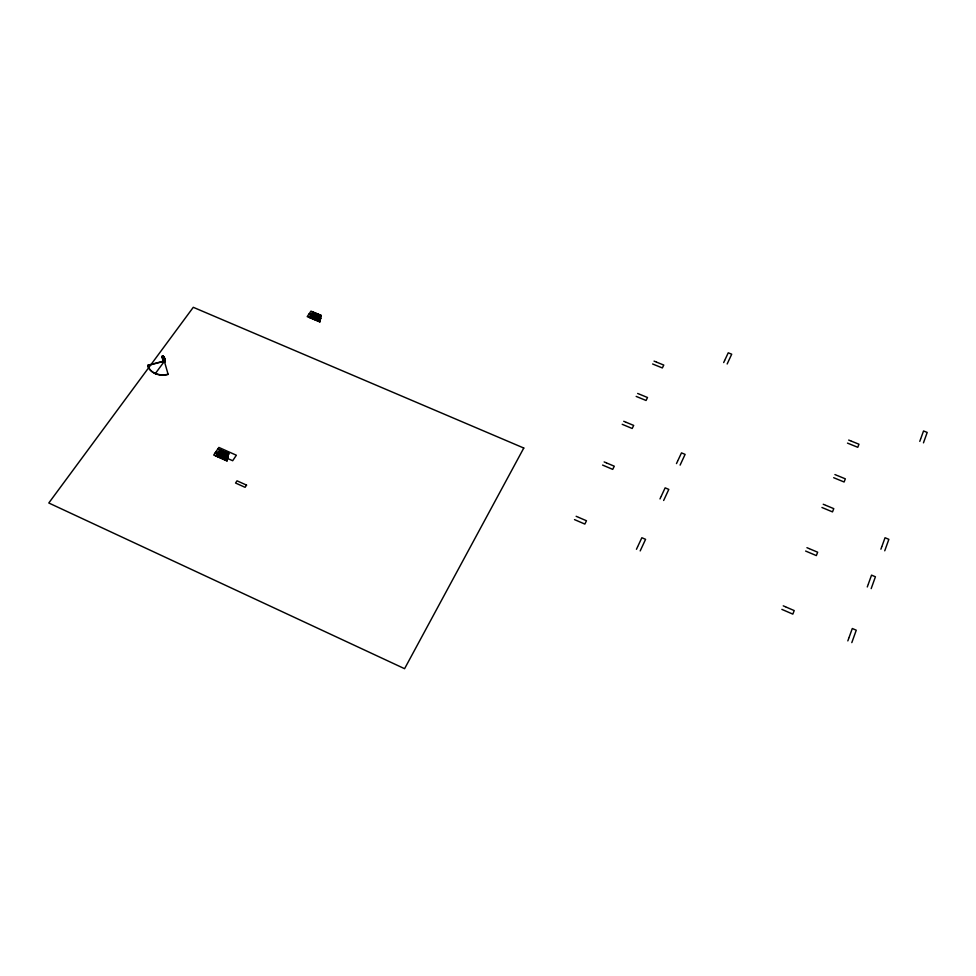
<?xml version="1.0" encoding="UTF-8"?>
<svg xmlns="http://www.w3.org/2000/svg" width="976" height="976" viewBox="0 0 976 976"><rect width="100%" height="100%" fill="white"/><g stroke="black" fill="none" stroke-linecap="round" stroke-linejoin="round"><path stroke-width="1.46" d="M851.804 642.623L856.257 630.215L852.304 628.507L848.998 637.645M871.178 588.626L875.423 576.779L871.544 575.132L868.396 583.868M884.744 550.806L888.855 539.338L885.037 537.739L881.987 546.194M923.467 442.848L927.2 432.429L923.54 430.965L920.771 438.639M847.827 640.89L848.791 638.243M867.274 586.966L868.201 584.429M880.901 549.195L881.792 546.743M919.782 441.372L920.588 439.139M640.195 550.915L645.575 539.338L641.854 537.727L637.865 546.255M663.656 500.481L668.804 489.403L665.144 487.854L661.338 496.015M680.113 465.113L685.103 454.377L681.492 452.876L677.795 460.782M727.157 363.975L731.707 354.203L728.242 352.812L724.875 360.01M636.45 549.293L637.609 546.804M659.983 498.919L661.094 496.54M676.478 463.588L677.551 461.294M723.68 362.572L724.656 360.473M223.492 458.61L224.712 456.805M225.7 455.341L226.908 453.547M317.2 320.14L318.274 318.554M319.14 317.273L320.201 315.687M224.26 458.952L225.468 457.146M226.456 455.682L227.664 453.889M317.932 320.445L318.993 318.859M319.86 317.566L320.921 315.992M225.017 459.293L226.237 457.488M227.213 456.024L228.433 454.218M318.652 320.738L319.713 319.152M225.773 459.635L226.993 457.829M228.103 456.17L218.953 452.632M319.372 321.043L320.323 319.628M226.542 459.977L227.615 458.366M312.869 318.322L313.943 316.736M314.809 315.455L315.882 313.869M219.698 456.914L220.918 455.109M221.906 453.657L223.114 451.851M313.589 318.615L314.662 317.041M315.529 315.76L316.602 314.174M220.454 457.256L221.674 455.45M222.662 453.986L223.87 452.193M314.321 318.92L315.382 317.334M316.248 316.053L317.322 314.479M221.21 457.598L222.43 455.792M223.419 454.328L224.639 452.535M315.041 319.225L316.102 317.639M316.968 316.358L318.042 314.784M221.979 457.927L223.187 456.121M224.175 454.67L225.395 452.864M315.76 319.53L316.834 317.944M317.7 316.663L318.762 315.077M222.735 458.269L223.955 456.463M224.931 455.011L226.151 453.206M316.48 319.835L317.554 318.249M318.42 316.968L319.481 315.382M310.417 314.858L320.409 319.201M312.357 312.003L321.067 315.797M217.221 452.998L227.737 457.866M218.868 452.766L218.356 453.511M310.71 317.407L311.783 315.821M312.649 314.553L313.711 312.967M217.416 455.902L218.636 454.096M219.624 452.632L220.844 450.839M164.761 359.095L164.236 359.802L162.614 359.095C161.186 353.275 162.15 359.034 164.761 359.095L164.102 356.948L162.48 356.24L164.017 361.315L163.395 361.047L161.955 356.252M163.285 361.401L164.432 360.937L163.236 361.266L163.895 361.669M164.102 356.948L165.029 359.449L164.371 359.632M155.257 373.649L164.627 361.01L164.712 362.023L164.041 361.62L164.712 362.023M162.711 355.898L162.248 356.508C163.163 357.838 164.273 356.338 162.711 355.898L163.065 357.118L162.894 356.521M162.394 356.972L162.846 356.362M163.443 356.216L163.102 357.253M164.432 360.937L163.578 357.655L164.371 357.301M163.98 358.875L164.822 361.669L163.712 357.484M216.745 455.89L227.201 460.269M310.075 317.395L320.006 321.311M220.564 450.253L228.677 453.62M311.503 315.309L320.482 318.847M164.371 361.218L147.754 365.536A17.117 13.676 -12.1 0 0 168.14 374.455L164.285 360.961L147.669 365.268A17.129 13.676 -12.1 0 0 168.067 374.198M313.43 312.454L321.128 315.455M654.054 361.12L656.128 361.962M656.592 362.157L663.778 365.073L662.35 367.94L652.615 363.987M848.693 440.066L850.889 440.957M851.377 441.152L858.965 444.226L857.782 447.301L847.485 443.116M637.657 393.462L639.768 394.328M640.232 394.511L647.515 397.513L646.051 400.477L636.181 396.415M834.919 474.556L837.14 475.471M837.64 475.666L845.338 478.838L844.106 481.998L833.675 477.703M623.725 421.29L625.848 422.169M626.324 422.364L633.692 425.426L632.18 428.476L622.212 424.316M823.232 504.263L825.476 505.19M825.977 505.397L833.772 508.642L832.504 511.888L821.951 507.496M321.019 316.029L313.357 312.564M311.612 313.101L320.116 316.663M320.665 317.908C316.261 315.297 312.735 315.175 309.026 313.979L307.208 316.639L319.872 321.958L321.141 315.382L310.966 311.124L309.16 313.784L320.543 318.481M320.616 318.139L310.856 314.199L320.592 318.274M320.36 319.433L311.417 315.419M309.673 315.956L319.457 320.067M319.957 321.543L308.916 317.066L319.933 321.69M604.156 461.929L606.316 462.844M606.804 463.051L614.282 466.211L612.721 469.371L602.582 465.076M806.932 547.682L809.226 548.646M809.738 548.866L817.656 552.209L816.351 555.588L805.615 551.05M576.145 516.292L578.353 517.243M578.841 517.463L586.478 520.757L584.844 524.075L574.498 519.598M783.252 605.84L785.595 606.852M786.107 607.072L794.208 610.573L792.829 614.124L781.861 609.378M161.687 356.606L163.578 357.655M163.004 358.57L162.748 358.924M217.977 448.765L228.689 453.535L227.042 461.001L213.707 455.048L218.88 447.435L236.363 455.231L232.678 460.733L215.159 452.913M228.628 453.84L219.332 449.887L228.591 453.999M228.53 454.267L220.478 450.387M218.575 450.997L227.53 454.999M227.994 456.658L217.721 452.254L227.957 456.817M218.953 453.047L227.908 457.049M215.928 451.79L218.905 453.12M215.769 452.01L227.823 457.476M227.676 458.122L218.27 453.645M216.367 454.255L226.676 458.854M227.14 460.526L215.513 455.511L227.103 460.696M163.98 357.131L165.249 361.279M523.783 448.033L404.589 668.694L48.8 502.994L193.285 307.306L523.783 448.033M246.55 485.109L245.098 487.317L235.558 483.035L237.022 480.826L246.55 485.109"/></g></svg>
